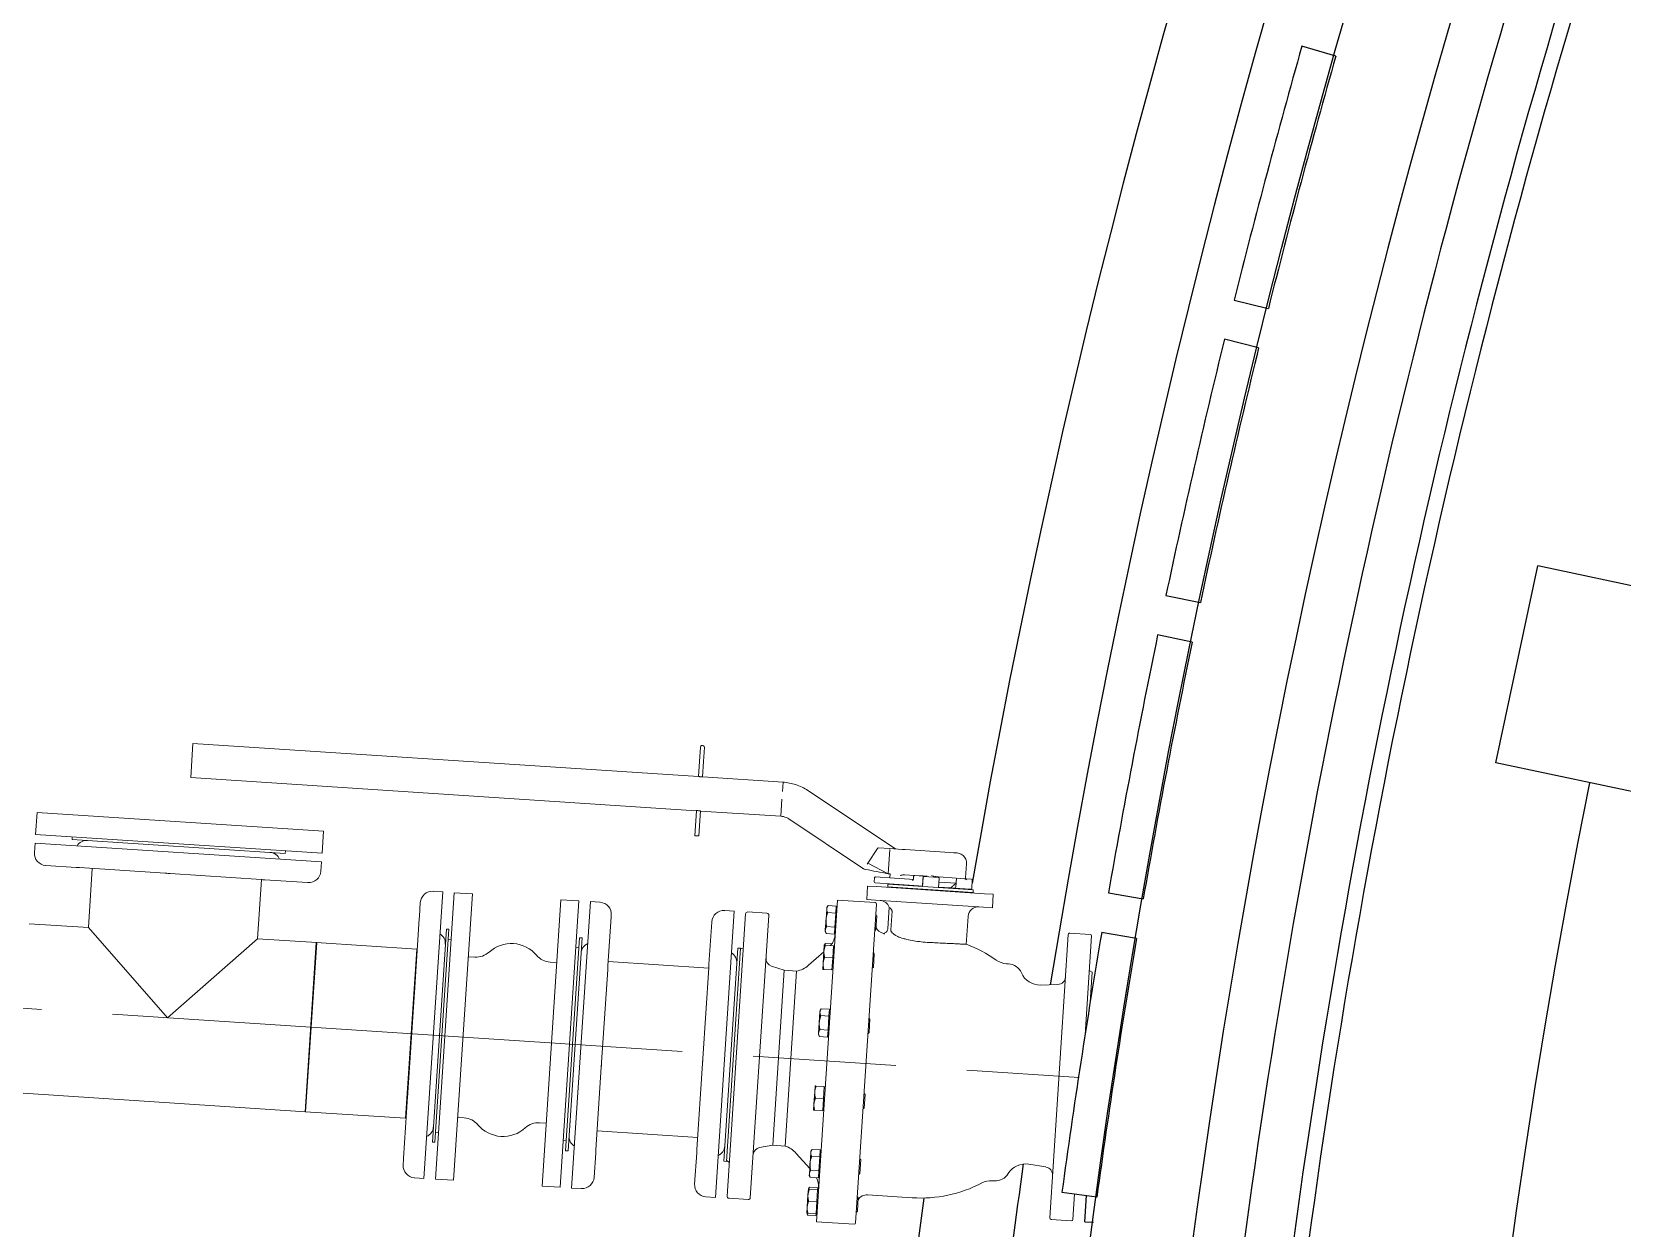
# Model space of a CAD drawing. Header units: millimetres. Extents: x 0 to 100323, y 0 to 59400.
# Drawn here: x 28381 to 29959, y 23304 to 24492 of the extents above; entities that cross this region are included whole.
import ezdxf

# ---------------------------------------------------------------- set-up
doc = ezdxf.new("R2010")
doc.units = ezdxf.units.MM
doc.header["$LTSCALE"] = 100
doc.linetypes.add('CHAIN', pattern=[0.3543, 0.2362, -0.0295, 0.0591, -0.0295])
doc.layers.add('Centerline', color=7, linetype='Continuous', lineweight=18)
doc.layers.add('Visible', color=7, linetype='Continuous', lineweight=25)
doc.layers.add('P_Biomass (BM)', color=150, linetype='Continuous', lineweight=18, true_color=0x007fff)

msp = doc.modelspace()

# ---------------------------------------------------------------- linework, layer by layer
at = {"layer": 'Centerline', "linetype": 'CHAIN', "ltscale": 23.990969}
msp.add_line((27612.5, 23572.6), (29420.2, 23454.1), dxfattribs=at)
at = {"layer": 'P_Biomass (BM)'}
for p, q in [((28540.6, 23785.8), (28538.4, 23751.9)), ((29042.3, 23753), (28540.6, 23785.8)), ((29044.4, 23782), (29043.5, 23768)), ((29047.5, 23767.8), (29048.4, 23781.7)), ((29042.5, 23752.9), (29043.5, 23768)), ((29046.5, 23752.7), (29047.5, 23767.8)), ((29040, 23719), (28538.4, 23751.9)), ((29126.3, 23747.4), (29046.8, 23752.7)), ((29125.7, 23738), (29126.3, 23747.4)), ((29124.1, 23713.5), (29125.2, 23730.5)), ((29237.9, 23681), (29151.1, 23739)), ((28384.3, 23695.4), (28385.8, 23717.3)), ((28670.2, 23698.7), (28385.8, 23717.3)), ((29038.7, 23694.2), (29040.3, 23719)), ((29042.7, 23693.9), (29044.3, 23718.8)), ((29124.1, 23713.5), (29044.5, 23718.7)), ((28668.7, 23676.7), (28670.2, 23698.7)), ((29205.3, 23661.9), (29132.2, 23710.8)), ((28383.8, 23686.9), (28383.2, 23677.4)), ((28383.8, 23686.9), (28668.2, 23668.2)), ((28668.7, 23676.7), (28384.3, 23695.4)), ((28420.8, 23693), (28420.6, 23690.5)), ((28420.6, 23690.5), (28632.1, 23676.6)), ((29042.7, 23693.9), (29038.7, 23694.2)), ((29210.6, 23667), (29220.2, 23681.4)), ((29220.2, 23681.4), (29220.7, 23682.1)), ((29232.2, 23681.4), (29220.7, 23682.1)), ((28632.3, 23679.1), (28632.1, 23676.6)), ((28668.2, 23668.2), (28667.6, 23658.8)), ((29209.8, 23665.8), (29210.6, 23667)), ((29230.6, 23656.4), (29210.6, 23667)), ((29230.6, 23656.4), (29232.2, 23680.4)), ((29244.6, 23680.6), (29232.2, 23681.4)), ((29244.6, 23680.6), (29247.7, 23680.4)), ((29286.9, 23677.8), (29247.7, 23680.4)), ((29286.9, 23677.8), (29295.7, 23677.2)), ((29299.1, 23677), (29295.7, 23677.2)), ((29307.5, 23652.4), (29308.4, 23666.4)), ((28394.4, 23664.7), (28424.7, 23662.7)), ((28427.9, 23662.5), (28424.7, 23662.7)), ((28427.9, 23662.5), (28513.1, 23656.9)), ((28436.8, 23602.9), (28440.6, 23661.6)), ((28517.8, 23656.6), (28513.1, 23656.9)), ((28517.8, 23656.6), (28608.2, 23650.6)), ((28604.7, 23591.9), (28608.5, 23650.6)), ((28611.8, 23650.4), (28608.2, 23650.6)), ((28611.8, 23650.4), (28654.3, 23647.6)), ((29217.1, 23652.3), (29216.9, 23648.3)), ((29218.2, 23653.2), (29236.9, 23652)), ((29232.8, 23656.3), (29230.6, 23656.4)), ((29232.5, 23652.8), (29232.8, 23656.3)), ((29232.5, 23652.8), (29232.5, 23652.3)), ((29247, 23651.4), (29236.9, 23652)), ((29257.1, 23654.7), (29246.8, 23655.4)), ((29251.9, 23651), (29247, 23651.4)), ((29254.8, 23650.8), (29251.9, 23651)), ((29256, 23653.8), (29255.9, 23651.5)), ((29261.4, 23654.4), (29257.1, 23654.7)), ((29261.4, 23654.4), (29265.4, 23654.2)), ((29265.4, 23654.2), (29264.8, 23645.2)), ((29265.4, 23652.6), (29264.8, 23643.7)), ((29269.4, 23653.9), (29265.4, 23654.2)), ((29266.5, 23653.6), (29280.5, 23652.7)), ((29280.5, 23653.2), (29285.2, 23652.9)), ((29281.4, 23651.6), (29280.8, 23642.6)), ((29294.1, 23652.3), (29285.2, 23652.9)), ((29294.1, 23652.3), (29306.4, 23651.5)), ((29298.5, 23652), (29297.9, 23643)), ((29298.1, 23647), (29298.4, 23652)), ((29307.4, 23651.4), (29306.4, 23651.5)), ((29307.5, 23652.4), (29307.4, 23651.4)), ((29307.4, 23651.4), (29307.6, 23651.4)), ((29313.3, 23651), (29308.4, 23651.3)), ((29314.2, 23650), (29313.7, 23642)), ((28654.6, 23647.6), (28654.3, 23647.6)), ((28654.6, 23647.6), (28654.8, 23647.6)), ((28788.5, 23638.3), (28769.8, 23353.9)), ((28788.5, 23638.3), (28779, 23638.9)), ((28781.3, 23353.2), (28800, 23637.6)), ((28799.3, 23352), (28817.9, 23636.4)), ((28800, 23637.6), (28817.9, 23636.4)), ((29210.3, 23644.2), (29209.4, 23630.8)), ((29210.3, 23644.2), (29219.1, 23643.7)), ((29236.5, 23646), (29217.8, 23647.3)), ((29219.1, 23643.7), (29326.2, 23636.6)), ((29230.3, 23643.5), (29230.4, 23645.9)), ((29230.3, 23643.5), (29315.1, 23637.9)), ((29232.2, 23642.8), (29230.3, 23643.5)), ((29230.4, 23645.9), (29315.2, 23640.4)), ((29236.5, 23646), (29246.6, 23645.4)), ((29246.6, 23645.4), (29251.5, 23645)), ((29251.5, 23645), (29260.8, 23644.4)), ((29255.9, 23644.3), (29255.9, 23644.8)), ((29263.8, 23644.2), (29260.8, 23644.4)), ((29263.8, 23644.2), (29264.9, 23644.2)), ((29280.8, 23643.1), (29292.8, 23642.3)), ((29298.1, 23647), (29281.2, 23648.1)), ((29289.8, 23642), (29289.8, 23642.5)), ((29292.8, 23642.3), (29296.8, 23642.1)), ((29296.8, 23642.1), (29301.8, 23641.7)), ((29301.8, 23641.7), (29312.6, 23641)), ((29313, 23637.5), (29315.1, 23637.9)), ((29315.1, 23637.9), (29315.2, 23640.4)), ((29326.2, 23636.6), (29335, 23636.1)), ((29334.1, 23622.6), (29335, 23636.1)), ((28766.2, 23627.7), (28765.3, 23613.9)), ((28887.1, 23346.2), (28905.7, 23630.6)), ((28905, 23345.1), (28923.7, 23629.5)), ((28905.7, 23630.6), (28923.7, 23629.5)), ((28916.5, 23344.3), (28935.2, 23628.7)), ((28935.2, 23628.7), (28944.6, 23628.1)), ((29077.9, 23619.3), (29059.2, 23335)), ((29077.9, 23619.3), (29068.4, 23620)), ((29091.3, 23618.5), (29110.3, 23617.2)), ((29180.3, 23630.2), (29159.4, 23310.9)), ((29169.7, 23621.3), (29169, 23610.9)), ((29169.8, 23622.9), (29169.7, 23621.3)), ((29169.8, 23622.9), (29171, 23624.7)), ((29179.1, 23624.1), (29171, 23624.7)), ((29179.1, 23624.1), (29178.6, 23617.2)), ((29178.9, 23621.3), (29179.7, 23621.2)), ((29217.7, 23627.7), (29180.3, 23630.2)), ((29219.1, 23626.1), (29198.4, 23309.8)), ((29218.2, 23630.2), (29209.4, 23630.8)), ((29325.3, 23623.2), (29218.2, 23630.2)), ((29230.3, 23601.8), (29231.7, 23623.1)), ((29234.5, 23619.1), (29233.3, 23600.8)), ((29334.1, 23622.6), (29325.3, 23623.2)), ((28378, 23606.7), (28436.8, 23602.9)), ((28436.8, 23602.9), (28515.2, 23513.4)), ((28765.2, 23611.7), (28760.4, 23538.5)), ((28765.2, 23611.7), (28765.3, 23613.9)), ((28952.5, 23565.1), (28955.7, 23613.6)), ((28955.8, 23614.3), (28955.7, 23613.6)), ((28955.8, 23614.3), (28955.8, 23615.3)), ((29055.6, 23608.4), (29052.8, 23566.5)), ((29055.6, 23608.8), (29055.6, 23608.7)), ((29055.6, 23608.4), (29055.6, 23608.7)), ((29070.8, 23336.2), (29089.2, 23616.6)), ((29112.2, 23615.1), (29093.8, 23334.7)), ((29169, 23610.9), (29168.3, 23600.6)), ((29177.7, 23603.4), (29169.6, 23603.9)), ((29178.6, 23617.2), (29170.5, 23617.8)), ((29177.7, 23603.4), (29177.3, 23596.5)), ((29178.6, 23617.2), (29177.7, 23603.4)), ((29219.3, 23614.4), (29218.4, 23615.5)), ((29219.3, 23614.4), (29218.5, 23600.9)), ((29308.2, 23586.3), (29310, 23614.1)), ((28515.2, 23513.4), (28604.7, 23591.9)), ((28604.7, 23591.9), (28663.4, 23588)), ((28651.9, 23420.1), (28662.9, 23588.1)), ((28663.4, 23588), (28652.4, 23420.1)), ((28662.9, 23588.1), (28762.7, 23581.5)), ((28792.1, 23601.5), (28778.2, 23390)), ((28794.6, 23601.3), (28780.7, 23389.8)), ((28794.6, 23601.3), (28792.1, 23601.5)), ((28793.9, 23591.4), (28796.9, 23591.2)), ((28910.4, 23381.3), (28924.3, 23592.8)), ((28912.9, 23381.1), (28926.8, 23592.7)), ((28924.3, 23592.8), (28926.8, 23592.7)), ((29167.3, 23585.5), (29168.5, 23587.2)), ((29168.3, 23600.6), (29168.2, 23599)), ((29168.2, 23599), (29169.2, 23597)), ((29174.9, 23586.8), (29168.5, 23587.2)), ((29177.3, 23596.5), (29169.2, 23597)), ((29177.5, 23599.3), (29178.3, 23599.3)), ((29218.5, 23600.9), (29217.7, 23600.2)), ((29391.1, 23314.7), (29409.5, 23596.1)), ((29431.1, 23596.2), (29411.1, 23597.5)), ((29432.5, 23594.6), (29426.1, 23496.5)), ((28762.7, 23581.5), (28751.7, 23413.6)), ((28813.8, 23574), (28820.3, 23573.6)), ((28920.6, 23583.1), (28923.6, 23582.9)), ((29081.5, 23582.5), (29067.6, 23371)), ((29084, 23582.4), (29070.1, 23370.8)), ((29084, 23582.4), (29081.5, 23582.5)), ((29083.9, 23581.4), (29087, 23582.9)), ((29151.7, 23565.5), (29166.9, 23578.8)), ((29166.9, 23579.5), (29166.2, 23567.5)), ((29167.3, 23585.5), (29166.9, 23579.5)), ((29175.7, 23572.9), (29167.6, 23573.4)), ((29176.5, 23584.8), (29168.4, 23585.4)), ((29175.7, 23572.9), (29174.9, 23560.9)), ((29176.5, 23584.8), (29175.7, 23572.9)), ((29176.4, 23583.9), (29177.2, 23583.8)), ((29216.9, 23577), (29216, 23578)), ((29216.9, 23577), (29216, 23563.4)), ((28895.2, 23568.7), (28901.6, 23568.3)), ((28946.2, 23469), (28952.3, 23561.2)), ((28952.5, 23565.1), (28952.3, 23561.2)), ((28952.8, 23569.1), (29052.6, 23562.5)), ((29052.6, 23562.9), (29046.7, 23472.8)), ((29052.6, 23562.9), (29052.8, 23566.5)), ((29127.6, 23560.5), (29114.9, 23564.5)), ((29116.2, 23386.8), (29127.6, 23560.5)), ((29127.6, 23560.5), (29139.7, 23559.7)), ((29139.7, 23559.7), (29128.3, 23386)), ((29166.2, 23567.5), (29165.8, 23561.5)), ((29174.9, 23560.9), (29166.8, 23561.4)), ((29175, 23561.9), (29175.8, 23561.8)), ((29216, 23563.4), (29214.9, 23562.5)), ((29350.2, 23566.9), (29348.2, 23567)), ((29433.1, 23558.5), (29430.3, 23560.4)), ((29433.1, 23558.5), (29431.2, 23528.9)), ((29382, 23545.9), (29399.1, 23546.5)), ((28760.1, 23534), (28753.9, 23439.1)), ((28760.1, 23534), (28760.4, 23538.5)), ((29162.3, 23508.6), (29161.6, 23498.2)), ((29163, 23519), (29162.3, 23508.6)), ((29163.1, 23520.6), (29163, 23519)), ((29163.1, 23520.6), (29164.3, 23522.4)), ((29171.9, 23514.9), (29163.8, 23515.5)), ((29172.4, 23521.8), (29164.3, 23522.4)), ((29171.9, 23514.9), (29171, 23501.1)), ((29172.4, 23521.8), (29171.9, 23514.9)), ((29172.2, 23519), (29173, 23518.9)), ((29212.6, 23512.1), (29211.7, 23513.2)), ((29212.6, 23512.1), (29211.7, 23498.6)), ((29161.6, 23498.2), (29161.5, 23496.6)), ((29161.5, 23496.6), (29162.5, 23494.7)), ((29170.6, 23494.2), (29162.5, 23494.7)), ((29171, 23501.1), (29162.9, 23501.6)), ((29171, 23501.1), (29170.6, 23494.2)), ((29170.8, 23497), (29171.6, 23497)), ((29211.7, 23498.6), (29210.7, 23497.7)), ((28940.6, 23382.3), (28945.9, 23464.2)), ((28946.2, 23469), (28945.9, 23464.2)), ((29046.4, 23468), (29040.8, 23382.5)), ((29046.4, 23468), (29046.7, 23472.8)), ((29158.2, 23445.7), (29157.8, 23439.7)), ((29167.3, 23445.1), (29159.2, 23445.6)), ((29167.3, 23445.1), (29166.6, 23433.1)), ((28367, 23438.8), (28652.4, 23420.1)), ((28753.6, 23434.9), (28749.6, 23373.9)), ((28753.6, 23434.9), (28753.9, 23439.1)), ((29157.8, 23439.7), (29157, 23427.7)), ((29166.6, 23433.1), (29158.5, 23433.6)), ((29166.6, 23433.1), (29165.8, 23421.1)), ((29167.3, 23444.1), (29168.1, 23444)), ((29207.7, 23437.2), (29206.8, 23438.3)), ((29207.7, 23437.2), (29206.8, 23423.7)), ((28651.9, 23420.1), (28751.7, 23413.6)), ((28803.4, 23414.4), (28809.8, 23413.9)), ((29157, 23427.7), (29156.6, 23421.7)), ((29165.8, 23421.1), (29157.7, 23421.7)), ((29165.8, 23422.1), (29166.6, 23422.1)), ((29206.8, 23423.7), (29205.8, 23422.8)), ((28781.4, 23399.8), (28784.4, 23399.6)), ((28884.7, 23409), (28891.2, 23408.6)), ((28941.8, 23401.1), (29041.6, 23394.6)), ((28780.7, 23389.8), (28778.2, 23390)), ((28908.1, 23391.5), (28911.1, 23391.3)), ((28940.6, 23382.3), (28940.4, 23379.4)), ((29040.6, 23379.3), (29040.8, 23382.5)), ((29116.2, 23386.8), (29103.1, 23384.5)), ((29116.2, 23386.8), (29128.3, 23386)), ((29153.9, 23380.8), (29155.1, 23382.6)), ((29163.2, 23382.1), (29155.1, 23382.6)), ((29163.2, 23382.1), (29162.8, 23375.2)), ((28749.5, 23372.5), (28749.2, 23367.3)), ((28749.5, 23372.5), (28749.6, 23373.9)), ((28910.4, 23381.3), (28912.9, 23381.1)), ((28938.8, 23354.9), (28940.4, 23379.4)), ((29040.6, 23379.3), (29038.5, 23348.3)), ((29070.1, 23370.8), (29067.6, 23371)), ((29070.1, 23371.8), (29073, 23369.9)), ((29139.5, 23378.7), (29152.8, 23363.6)), ((29153.1, 23368.9), (29152.5, 23358.5)), ((29153.8, 23379.2), (29153.1, 23368.9)), ((29153.9, 23380.8), (29153.8, 23379.2)), ((29162.8, 23375.2), (29154.7, 23375.7)), ((29162.8, 23375.2), (29161.9, 23361.3)), ((29163, 23379.2), (29163.8, 23379.2)), ((29203.5, 23372.3), (29202.5, 23373.4)), ((29203.5, 23372.3), (29202.6, 23358.8)), ((29370.4, 23368.1), (29387.2, 23365.2)), ((28769.8, 23353.9), (28760.4, 23354.5)), ((28781.3, 23353.2), (28799.3, 23352)), ((29152.5, 23358.5), (29152.3, 23356.9)), ((29152.3, 23356.9), (29153.3, 23355)), ((29161.4, 23354.4), (29153.3, 23355)), ((29161.9, 23361.3), (29153.7, 23361.9)), ((29161.9, 23361.3), (29161.4, 23354.4)), ((29161.6, 23357.3), (29162.4, 23357.2)), ((29202.6, 23358.8), (29201.5, 23357.9)), ((29336, 23351.4), (29334.1, 23351.5)), ((28887.1, 23346.2), (28905, 23345.1)), ((28916.5, 23344.3), (28926, 23343.7)), ((29059.2, 23335), (29049.7, 23335.6)), ((29151.1, 23337.4), (29150.3, 23325.4)), ((29151.5, 23343.4), (29151.1, 23337.4)), ((29151.5, 23343.4), (29152.7, 23345.2)), ((29160.6, 23342.8), (29152.5, 23343.3)), ((29160.8, 23344.6), (29152.7, 23345.2)), ((29160.6, 23342.8), (29159.9, 23330.8)), ((29160.8, 23344.6), (29160.6, 23342.8)), ((29160.6, 23341.8), (29161.4, 23341.7)), ((29201, 23334.9), (29200.1, 23321.4)), ((29201, 23334.9), (29200.3, 23335.7)), ((29254.6, 23334.7), (29210.2, 23337.6)), ((29415.7, 23338.4), (29414.1, 23313.2)), ((29072.7, 23334.1), (29091.6, 23332.8)), ((29150.3, 23325.4), (29149.9, 23319.4)), ((29149.9, 23319.4), (29150.8, 23317.5)), ((29159.1, 23318.8), (29151, 23319.4)), ((29159.9, 23330.8), (29151.7, 23331.3)), ((29159.1, 23318.8), (29159, 23317)), ((29159.9, 23330.8), (29159.1, 23318.8)), ((29159.1, 23319.8), (29159.9, 23319.8)), ((29200.1, 23321.4), (29199.1, 23320.4)), ((29159, 23317), (29150.8, 23317.5)), ((29196.8, 23308.4), (29159.4, 23310.9)), ((29412.5, 23311.8), (29392.5, 23313.1))]:
    msp.add_line(p, q, dxfattribs=at)
for centre, radius, start, end in [((29046.4, 23781.9), 2, 356.2494, 176.2494), ((28434.9, 23678.5), 11, 86.2494, 149.2137), ((28395.1, 23676.6), 12, 176.2494, 266.2494), ((28616.5, 23666.6), 11, 23.2851, 86.2494), ((28655.6, 23659.6), 12, 266.2494, 356.2494), ((29218.1, 23652.2), 1, 86.2494, 176.2494), ((29266.4, 23652.6), 1, 86.2494, 176.2494), ((29280.4, 23651.7), 1, 356.2494, 86.2494), ((29306.5, 23652.5), 1, 266.2494, 356.2494), ((29308.5, 23652.3), 1, 176.2494, 266.2494), ((29313.2, 23650), 1, 356.2494, 86.2494), ((28778.2, 23627), 12, 86.2494, 176.2494), ((29217.9, 23648.3), 1, 176.2494, 266.2494), ((29263.8, 23645.2), 1, 266.2494, 356.2494), ((29296.9, 23643.1), 1, 266.2494, 356.2494), ((29312.7, 23642), 1, 266.2494, 356.2494), ((28943.9, 23616.1), 12, 356.2494, 86.2494), ((29067.6, 23608), 12, 86.2494, 176.2494), ((29091.2, 23616.5), 2, 86.2494, 176.2494), ((29217.6, 23626.2), 1.5, 356.2494, 86.2494), ((29222.2, 23619.9), 10, 18.581, 86.2494), ((29320, 23613.5), 10, 86.2494, 176.2494), ((29110.2, 23615.2), 2, 356.2494, 86.2494), ((29227.9, 23607), 10, 202.0913, 258.6623), ((28780.1, 23587.3), 11, 356.2494, 59.2137), ((28856.6, 23554.4), 32.7, 40.0367, 132.462), ((28936.8, 23577), 11, 113.2851, 176.2494), ((29158.1, 23597.7), 20, 320.8389, 356.2494), ((29411, 23596), 1.5, 86.2494, 176.2494), ((29431, 23594.7), 1.5, 356.2494, 86.2494), ((28821.6, 23592.8), 19.2, 266.2494, 312.462), ((28896.4, 23587.8), 19.2, 220.0367, 266.2494), ((29069.5, 23568.3), 11, 356.2494, 59.2137), ((29117.4, 23572.2), 8, 176.2494, 252.2131), ((29263.1, 23464.4), 130, 54.8255, 69.7135), ((29135.2, 23584.3), 25, 280.2856, 311.2494), ((29349.5, 23587), 20, 234.8255, 266.2494), ((29349.2, 23552), 15, 23.4523, 86.2494), ((29381.3, 23565.9), 20, 203.4523, 272.118), ((29398.8, 23554.5), 8, 272.118, 356.2494), ((28808.6, 23394.8), 19.2, 40.0367, 86.2494), ((28768.2, 23405.6), 11, 293.2851, 356.2494), ((28848.4, 23428.2), 32.7, 220.0367, 312.462), ((28883.4, 23389.9), 19.2, 86.2494, 132.462), ((28924.9, 23395.4), 11, 176.2494, 239.2137), ((29057.6, 23386.7), 11, 293.2851, 356.2494), ((29104.5, 23376.6), 8, 100.2856, 176.2494), ((29120.7, 23362.2), 25, 41.2494, 72.2131), ((28761.1, 23366.5), 12, 176.2494, 266.2494), ((29367, 23348.3), 20, 80.3808, 149.0465), ((28926.8, 23355.7), 12, 266.2494, 356.2494), ((29141.6, 23346), 20, 356.2494, 25.3674), ((29332.8, 23331.6), 20, 86.2494, 117.6733), ((29337, 23366.4), 15, 266.2494, 329.0465), ((29385.9, 23357.3), 8, 356.2494, 80.3808), ((29050.5, 23347.6), 12, 176.2494, 266.2494), ((29072.8, 23336.1), 2, 176.2494, 266.2494), ((29091.8, 23334.8), 2, 266.2494, 356.2494), ((29209.6, 23327.6), 10, 86.2494, 150.4075), ((29263.1, 23464.4), 130, 266.2494, 297.6733), ((29196.9, 23309.9), 1.5, 266.2494, 356.2494), ((29392.6, 23314.6), 1.5, 176.2494, 266.2494), ((29412.6, 23313.3), 1.5, 266.2494, 356.2494)]:
    msp.add_arc(centre, radius, start, end, dxfattribs=at)
for points, knots in [([(29046.8, 23752.7), (29046.8, 23752.7), (29046.7, 23752.7), (29046.5, 23752.6), (29046.3, 23752.6), (29045.9, 23752.6), (29045.6, 23752.6), (29045.1, 23752.6), (29044.8, 23752.6), (29044.5, 23752.7), (29044.2, 23752.7), (29043.9, 23752.7), (29043.4, 23752.8), (29043.1, 23752.8), (29042.7, 23752.9), (29042.6, 23752.9), (29042.3, 23752.9), (29042.3, 23753), (29042.3, 23753)], [1.0183381, 1.0183381, 1.0183381, 1.0183381, 1.1031991, 1.1031991, 1.1880602, 1.1880602, 1.2729221, 1.2729221, 1.3577841, 1.3577841, 1.3577841, 1.442646, 1.442646, 1.527508, 1.527508, 1.612369, 1.612369, 1.6972301, 1.6972301, 1.6972301, 1.6972301]), ([(29126.3, 23747.4), (29130.6, 23747), (29134.8, 23746.2), (29143.2, 23743.5), (29147.3, 23741.5), (29151.1, 23739)], [0, 0, 0, 0, 1.280402, 1.280402, 2.635221, 2.635221, 2.635221, 2.635221]), ([(29040, 23719), (29040, 23719), (29040.1, 23719), (29040.3, 23719), (29040.5, 23719.1), (29040.9, 23719.1), (29041.2, 23719.1), (29041.7, 23719.1), (29042, 23719.1), (29042.3, 23719), (29042.6, 23719), (29042.9, 23719), (29043.4, 23718.9), (29043.7, 23718.9), (29044.1, 23718.8), (29044.3, 23718.8), (29044.5, 23718.7), (29044.5, 23718.7), (29044.5, 23718.7)], [1.0183381, 1.0183381, 1.0183381, 1.0183381, 1.1031991, 1.1031991, 1.1880602, 1.1880602, 1.2729221, 1.2729221, 1.3577841, 1.3577841, 1.3577841, 1.442646, 1.442646, 1.527508, 1.527508, 1.612369, 1.612369, 1.6972301, 1.6972301, 1.6972301, 1.6972301]), ([(29132.2, 23710.8), (29130.6, 23711.9), (29128.7, 23712.7), (29125.9, 23713.3), (29125, 23713.4), (29124.1, 23713.5)], [0, 0, 0, 0, 0.5926376, 0.5926376, 0.861213, 0.861213, 0.861213, 0.861213]), ([(29308.4, 23666.4), (29308.5, 23667.9), (29308.3, 23669.4), (29307.1, 23672.3), (29306.2, 23673.6), (29304.4, 23675.1), (29303.8, 23675.5), (29301.9, 23676.5), (29300.4, 23676.9), (29299.1, 23677)], [-1.445932, -1.445932, -1.445932, -1.445932, -1.032808, -1.032808, -0.619685, -0.619685, -0.413123, -0.413123, 0, 0, 0, 0]), ([(28424.7, 23662.7), (28424.9, 23662.7), (28425, 23662.6), (28425.7, 23662.6), (28426.3, 23662.6), (28427.3, 23662.5), (28427.6, 23662.5), (28427.9, 23662.5)], [-2.1952792, -2.1952792, -2.1952792, -2.1952792, -2.0993492, -2.0993492, -1.8229843, -1.8229843, -1.7097702, -1.7097702, -1.7097702, -1.7097702]), ([(28513.1, 23656.9), (28513.2, 23656.9), (28513.3, 23656.9), (28514.8, 23656.8), (28516.2, 23656.7), (28517.7, 23656.6), (28517.8, 23656.6), (28517.8, 23656.6)], [-3.2252988, -3.2252988, -3.2252988, -3.2252988, -3.177097, -3.177097, -2.688345, -2.688345, -2.659356, -2.659356, -2.659356, -2.659356]), ([(28608.2, 23650.6), (28608.4, 23650.6), (28608.7, 23650.6), (28609.7, 23650.5), (28610.4, 23650.5), (28611.3, 23650.4), (28611.6, 23650.4), (28611.8, 23650.4)], [-2.1952792, -2.1952792, -2.1952792, -2.1952792, -2.0993492, -2.0993492, -1.8229843, -1.8229843, -1.7097702, -1.7097702, -1.7097702, -1.7097702]), ([(29208.2, 23660.7), (29207.4, 23660.9), (29206.6, 23661.2), (29205.6, 23661.7), (29205.5, 23661.8), (29205.3, 23661.9)], [0, 0, 0, 0, 0.2547094, 0.2547094, 0.3196824, 0.3196824, 0.3196824, 0.3196824]), ([(29244.3, 23655.1), (29244.4, 23655.1), (29244.6, 23655.1), (29245.2, 23655.2), (29245.6, 23655.3), (29246.1, 23655.4)], [1.06544611, 1.06544611, 1.06544611, 1.06544611, 1.08193327, 1.08193327, 1.15555898, 1.15555898, 1.15555898, 1.15555898]), ([(29254.8, 23649.8), (29254.8, 23649.8), (29254.8, 23649.8), (29255, 23650), (29255.2, 23650.2), (29255.5, 23650.6), (29255.6, 23650.7), (29255.8, 23651.1), (29255.9, 23651.3), (29255.9, 23651.5)], [-0.0004371, -0.0004371, -0.0004371, -0.0004371, 0, 0, 0.0746683, 0.0746683, 0.1376653, 0.1376653, 0.2157762, 0.2157762, 0.2157762, 0.2157762]), ([(29256, 23653.8), (29256, 23653.9), (29256.1, 23654), (29256.2, 23654.3), (29256.3, 23654.4), (29256.5, 23654.5), (29256.6, 23654.6), (29256.8, 23654.7), (29257, 23654.7), (29257.1, 23654.7)], [0.2964266, 0.2964266, 0.2964266, 0.2964266, 0.3334305, 0.3334305, 0.3704676, 0.3704676, 0.4075425, 0.4075425, 0.4446451, 0.4446451, 0.4446451, 0.4446451]), ([(29280.5, 23653.2), (29279.4, 23653.2), (29278.2, 23653.5), (29275.9, 23654), (29274.7, 23654.3), (29273.6, 23654.6)], [-0.6766728, -0.6766728, -0.6766728, -0.6766728, -0.3383364, -0.3383364, 0, 0, 0, 0]), ([(29307.6, 23651.4), (29307.6, 23651.4), (29307.6, 23651.4), (29307.8, 23651), (29308.1, 23650.6), (29308.4, 23650.3)], [-0.1220028, -0.1220028, -0.1220028, -0.1220028, -0.1175628, -0.1175628, 0, 0, 0, 0]), ([(28654.3, 23647.6), (28654.4, 23647.6), (28654.5, 23647.6), (28654.7, 23647.6), (28654.8, 23647.6), (28654.7, 23647.6), (28654.7, 23647.6), (28654.6, 23647.6)], [-2.1952792, -2.1952792, -2.1952792, -2.1952792, -2.0993492, -2.0993492, -1.8229843, -1.8229843, -1.7097702, -1.7097702, -1.7097702, -1.7097702]), ([(29231.7, 23623.1), (29231.7, 23623.1), (29231.7, 23623.1), (29231.7, 23623.1), (29231.8, 23623), (29232.3, 23622.6), (29232.7, 23622.3), (29233.5, 23621.6), (29233.9, 23621.1), (29234.2, 23620.4), (29234.3, 23620.1), (29234.4, 23619.7), (29234.5, 23619.6), (29234.5, 23619.3), (29234.5, 23619.2), (29234.5, 23619.1)], [4.05228, 4.05228, 4.05228, 4.05228, 4.086148, 4.086148, 4.614397, 4.614397, 5.186441, 5.186441, 5.814482, 5.814482, 6.038344, 6.038344, 6.170665, 6.170665, 6.234872, 6.234872, 6.234872, 6.234872]), ([(28765.3, 23613.9), (28765.3, 23613.8), (28765.3, 23613.7), (28765.3, 23613.3), (28765.3, 23612.9), (28765.2, 23612.2), (28765.2, 23611.9), (28765.2, 23611.7)], [-2.1952792, -2.1952792, -2.1952792, -2.1952792, -2.0993492, -2.0993492, -1.8229843, -1.8229843, -1.7097702, -1.7097702, -1.7097702, -1.7097702]), ([(28955.7, 23613.6), (28955.7, 23613.7), (28955.7, 23613.8), (28955.8, 23614.2), (28955.8, 23614.3), (28955.8, 23614.4), (28955.8, 23614.3), (28955.8, 23614.3)], [-2.1952792, -2.1952792, -2.1952792, -2.1952792, -2.0993492, -2.0993492, -1.8229843, -1.8229843, -1.7097702, -1.7097702, -1.7097702, -1.7097702]), ([(29055.6, 23608.7), (29055.6, 23608.7), (29055.6, 23608.7), (29055.6, 23608.8), (29055.6, 23608.8), (29055.6, 23608.5), (29055.6, 23608.5), (29055.6, 23608.4)], [-2.1952792, -2.1952792, -2.1952792, -2.1952792, -2.0993492, -2.0993492, -1.8229843, -1.8229843, -1.7097702, -1.7097702, -1.7097702, -1.7097702]), ([(29217.7, 23600.2), (29217.7, 23600.2), (29217.7, 23600.2), (29217.6, 23600.2), (29217.6, 23600.3), (29217.5, 23600.6), (29217.4, 23600.9), (29217.5, 23601.3)], [2.2317186, 2.2317186, 2.2317186, 2.2317186, 2.2549429, 2.2549429, 2.4488197, 2.4488197, 2.6508871, 2.6508871, 2.6508871, 2.6508871]), ([(29225.9, 23597.2), (29226.4, 23597.3), (29227, 23597.4), (29227.9, 23597.9), (29228.4, 23598.2), (29229.2, 23598.9), (29229.5, 23599.4), (29230, 23600.3), (29230.1, 23600.8), (29230.3, 23601.5), (29230.3, 23601.7), (29230.3, 23601.8)], [0.0000282, 0.0000282, 0.0000282, 0.0000282, 0.1629834, 0.1629834, 0.3221693, 0.3221693, 0.4821453, 0.4821453, 0.6407942, 0.6407942, 0.6887853, 0.6887853, 0.6887853, 0.6887853]), ([(29227.2, 23596.5), (29227.2, 23596.5), (29227.2, 23596.5), (29227.2, 23596.5), (29227.1, 23596.5), (29227, 23596.6), (29227, 23596.6), (29226.8, 23596.7), (29226.7, 23596.8), (29226.5, 23596.8), (29226.4, 23596.9), (29226.3, 23597), (29226.2, 23597), (29226.2, 23597), (29226.1, 23597.1), (29226.1, 23597.1), (29226, 23597.1), (29226, 23597.2), (29225.9, 23597.2), (29225.9, 23597.2), (29225.9, 23597.2), (29225.9, 23597.2), (29225.9, 23597.2), (29225.9, 23597.2), (29225.9, 23597.2)], [-0.0064, -0.0064, -0.0064, -0.0064, 0, 0, 0, 0.092425, 0.092425, 0.092425, 0.357836, 0.357836, 0.357836, 0.648855, 0.648855, 0.648855, 0.701693, 0.701693, 0.701693, 0.977222, 0.977222, 0.977222, 1.122296, 1.122296, 1.122296, 1.194165, 1.194165, 1.194165, 1.194165]), ([(29233.3, 23600.8), (29233.2, 23600.7), (29233.2, 23600.6), (29233.3, 23600.5), (29233.3, 23600.4), (29233.3, 23600.3), (29233.3, 23600.3), (29233.3, 23600.1), (29233.4, 23599.9), (29233.4, 23599.7), (29233.5, 23599.6), (29233.5, 23599.5), (29233.6, 23599.4), (29233.7, 23599.2), (29233.9, 23598.9), (29234.1, 23598.6), (29234.5, 23598.1), (29234.9, 23597.6), (29235.5, 23597.1), (29235.6, 23597), (29235.8, 23596.8), (29236, 23596.7), (29236.2, 23596.5), (29236.4, 23596.3), (29236.7, 23596.1), (29237, 23595.9), (29237.3, 23595.7), (29237.6, 23595.5), (29237.7, 23595.4), (29237.9, 23595.3), (29238.1, 23595.2), (29238.7, 23594.8), (29239.4, 23594.4), (29240.2, 23594), (29241.8, 23593.3), (29243.6, 23592.6), (29245.6, 23592.1)], [0.000001, 0.000001, 0.000001, 0.000001, 0.022736, 0.022736, 0.022736, 0.056179, 0.056179, 0.056179, 0.123587, 0.123587, 0.123587, 0.165111, 0.165111, 0.165111, 0.280361, 0.280361, 0.280361, 0.452386, 0.452386, 0.452386, 0.497507, 0.497507, 0.497507, 0.553168, 0.553168, 0.553168, 0.618152, 0.618152, 0.618152, 0.652422, 0.652422, 0.652422, 0.785725, 0.785725, 0.785725, 1.064667, 1.064667, 1.064667, 1.064667]), ([(29271.2, 23588.2), (29270.6, 23588.2), (29269.9, 23588.2), (29266.8, 23588.4), (29264.2, 23588.7), (29259.2, 23589.3), (29256.7, 23589.7), (29252, 23590.6), (29249.7, 23591.1), (29246.9, 23591.8), (29246.2, 23591.9), (29245.6, 23592.1)], [-12.030169, -12.030169, -12.030169, -12.030169, -11.831688, -11.831688, -11.092097, -11.092097, -10.352506, -10.352506, -9.612916, -9.612916, -9.362657, -9.362657, -9.362657, -9.362657]), ([(29308.2, 23586.3), (29308.2, 23586.3), (29308, 23586.3), (29307, 23586.4), (29306.2, 23586.4), (29304.2, 23586.5), (29303, 23586.6), (29300.1, 23586.7), (29298.5, 23586.8), (29295.1, 23587), (29293.1, 23587.1), (29288.8, 23587.3), (29286.5, 23587.4), (29281.7, 23587.6), (29279.2, 23587.8), (29274.9, 23588), (29273, 23588.1), (29271.2, 23588.2)], [5.876693, 5.876693, 5.876693, 5.876693, 6.611227, 6.611227, 7.345761, 7.345761, 8.080295, 8.080295, 8.814829, 8.814829, 9.549468, 9.549468, 10.284108, 10.284108, 11.018747, 11.018747, 11.555001, 11.555001, 11.555001, 11.555001]), ([(28952.3, 23561.2), (28952.3, 23561.5), (28952.3, 23561.8), (28952.4, 23562.9), (28952.4, 23563.6), (28952.5, 23564.6), (28952.5, 23564.8), (28952.5, 23565.1)], [-2.1952792, -2.1952792, -2.1952792, -2.1952792, -2.0993492, -2.0993492, -1.8229843, -1.8229843, -1.7097702, -1.7097702, -1.7097702, -1.7097702]), ([(29052.8, 23566.5), (29052.8, 23566.3), (29052.8, 23566.1), (29052.8, 23565.3), (29052.7, 23564.6), (29052.7, 23563.5), (29052.6, 23563.2), (29052.6, 23562.9)], [-2.1952792, -2.1952792, -2.1952792, -2.1952792, -2.0993492, -2.0993492, -1.8229843, -1.8229843, -1.7097702, -1.7097702, -1.7097702, -1.7097702]), ([(28760.4, 23538.5), (28760.4, 23538.3), (28760.4, 23538), (28760.3, 23536.9), (28760.2, 23536), (28760.1, 23534.7), (28760.1, 23534.3), (28760.1, 23534)], [-2.1952792, -2.1952792, -2.1952792, -2.1952792, -2.0993492, -2.0993492, -1.8229843, -1.8229843, -1.7097702, -1.7097702, -1.7097702, -1.7097702]), ([(28945.9, 23464.2), (28945.9, 23464.3), (28945.9, 23464.5), (28946, 23465.9), (28946.1, 23467.3), (28946.2, 23468.8), (28946.2, 23468.9), (28946.2, 23469)], [-3.2252988, -3.2252988, -3.2252988, -3.2252988, -3.177097, -3.177097, -2.688345, -2.688345, -2.659356, -2.659356, -2.659356, -2.659356]), ([(29046.7, 23472.8), (29046.7, 23472.5), (29046.7, 23472.2), (29046.6, 23470.9), (29046.5, 23470), (29046.4, 23468.7), (29046.4, 23468.4), (29046.4, 23468)], [-2.1952792, -2.1952792, -2.1952792, -2.1952792, -2.0993492, -2.0993492, -1.8229843, -1.8229843, -1.7097702, -1.7097702, -1.7097702, -1.7097702]), ([(28753.9, 23439.1), (28753.9, 23439), (28753.9, 23438.9), (28753.8, 23437.4), (28753.7, 23436.2), (28753.6, 23435), (28753.6, 23435), (28753.6, 23434.9)], [-3.2252988, -3.2252988, -3.2252988, -3.2252988, -3.177097, -3.177097, -2.688345, -2.688345, -2.659356, -2.659356, -2.659356, -2.659356]), ([(28940.4, 23379.4), (28940.4, 23379.6), (28940.4, 23379.7), (28940.4, 23380.3), (28940.5, 23380.9), (28940.5, 23381.8), (28940.5, 23382), (28940.6, 23382.3)], [-2.1952792, -2.1952792, -2.1952792, -2.1952792, -2.0993492, -2.0993492, -1.8229843, -1.8229843, -1.7097702, -1.7097702, -1.7097702, -1.7097702]), ([(29040.8, 23382.5), (29040.8, 23382.2), (29040.8, 23382), (29040.7, 23381), (29040.7, 23380.4), (29040.6, 23379.7), (29040.6, 23379.5), (29040.6, 23379.3)], [-2.1952792, -2.1952792, -2.1952792, -2.1952792, -2.0993492, -2.0993492, -1.8229843, -1.8229843, -1.7097702, -1.7097702, -1.7097702, -1.7097702]), ([(28749.6, 23373.9), (28749.6, 23373.8), (28749.6, 23373.6), (28749.5, 23373.1), (28749.5, 23372.8), (28749.5, 23372.6), (28749.5, 23372.5), (28749.5, 23372.5)], [-2.1952792, -2.1952792, -2.1952792, -2.1952792, -2.0993492, -2.0993492, -1.8229843, -1.8229843, -1.7097702, -1.7097702, -1.7097702, -1.7097702]), ([(29200, 23334.6), (29200, 23335), (29200.1, 23335.3), (29200.2, 23335.7), (29200.3, 23335.7), (29200.3, 23335.7)], [1.4481676, 1.4481676, 1.4481676, 1.4481676, 1.6622591, 1.6622591, 1.8868195, 1.8868195, 1.8868195, 1.8868195])]:
    msp.add_open_spline(points, degree=3, knots=knots, dxfattribs=at)
for points in [[(29208.2, 23660.7), (29208.2, 23660.7), (29208.2, 23660.7), (29208.2, 23660.7)], [(29230.6, 23656.4), (29223.1, 23657.9), (29215.7, 23659.3), (29208.2, 23660.7)], [(29242.6, 23654.6), (29243.1, 23654.8), (29243.7, 23654.9), (29244.3, 23655.1)], [(29246.1, 23655.4), (29246.3, 23655.4), (29246.6, 23655.4), (29246.8, 23655.4)], [(29230.3, 23601.8), (29230.3, 23601.8), (29230.3, 23601.8), (29230.3, 23601.8)], [(29214.9, 23562.5), (29214.9, 23562.5), (29214.9, 23562.5), (29214.9, 23562.5)], [(29202.5, 23373.4), (29202.5, 23373.4), (29202.5, 23373.4), (29202.5, 23373.4)]]:
    msp.add_open_spline(points, degree=3, dxfattribs=at)
for points, weights in [([(29298.1, 23647), (29295.1, 23644.4), (29292.8, 23642.3)], [1.00856519871, 1.0105592367, 1]), ([(29171, 23624.7), (29169.8, 23622.9), (29169.7, 23621.3)], [1, 1.0379548493, 1]), ([(29169.7, 23621.3), (29169.6, 23619.7), (29170.5, 23617.8)], [1, 1.0379548493, 1]), ([(29169.6, 23603.9), (29168.4, 23602.2), (29168.3, 23600.6)], [1, 1.0379548493, 1]), ([(29170.5, 23617.8), (29169.2, 23614.1), (29169, 23610.9)], [1, 1.0379548493, 1]), ([(29169, 23610.9), (29168.8, 23607.7), (29169.6, 23603.9)], [1, 1.0379548493, 1]), ([(29168.5, 23587.2), (29167.9, 23586.3), (29167.6, 23585.4)], [1, 1.01965956375, 1.01895290532]), ([(29168.3, 23600.6), (29168.2, 23599), (29169.2, 23597)], [1, 1.0379548493, 1]), ([(29167.6, 23573.4), (29166.3, 23570.3), (29166.2, 23567.5)], [1, 1.0379548493, 1]), ([(29168.4, 23585.4), (29167.1, 23582.2), (29166.9, 23579.5)], [1, 1.0379548493, 1]), ([(29166.9, 23579.5), (29166.8, 23576.7), (29167.6, 23573.4)], [1, 1.0379548493, 1]), ([(29167.3, 23585.5), (29167.3, 23585.5), (29168.4, 23585.4)], [1, 1.0379548493, 1]), ([(29166.8, 23561.4), (29165.8, 23561.5), (29165.8, 23561.5)], [1, 1.0379548493, 1]), ([(29166.2, 23567.5), (29166, 23564.7), (29166.8, 23561.4)], [1, 1.0379548493, 1]), ([(29162.3, 23508.6), (29162.1, 23505.4), (29162.9, 23501.6)], [1, 1.0379548493, 1]), ([(29163.8, 23515.5), (29162.5, 23511.8), (29162.3, 23508.6)], [1, 1.0379548493, 1]), ([(29164.3, 23522.4), (29163.1, 23520.6), (29163, 23519)], [1, 1.0379548493, 1]), ([(29163, 23519), (29162.9, 23517.4), (29163.8, 23515.5)], [1, 1.0379548493, 1]), ([(29162.9, 23501.6), (29161.7, 23499.8), (29161.6, 23498.2)], [1, 1.0379548493, 1]), ([(29161.6, 23498.2), (29161.5, 23496.6), (29162.5, 23494.7)], [1, 1.0379548493, 1]), ([(29159.2, 23445.6), (29158, 23442.5), (29157.8, 23439.7)], [1, 1.0379548493, 1]), ([(29158.2, 23445.7), (29158.2, 23445.7), (29159.2, 23445.6)], [1, 1.0379548493, 1]), ([(29158.5, 23433.6), (29157.2, 23430.5), (29157, 23427.7)], [1, 1.0379548493, 1]), ([(29157.8, 23439.7), (29157.6, 23436.9), (29158.5, 23433.6)], [1, 1.0379548493, 1]), ([(29157.7, 23421.7), (29156.6, 23421.7), (29156.6, 23421.7)], [1, 1.0379548493, 1]), ([(29157, 23427.7), (29156.8, 23425), (29157.7, 23421.7)], [1, 1.0379548493, 1]), ([(29155.1, 23382.6), (29153.9, 23380.8), (29153.8, 23379.2)], [1, 1.0379548493, 1]), ([(29154.7, 23375.7), (29153.3, 23372.1), (29153.1, 23368.9)], [1, 1.0379548493, 1]), ([(29153.1, 23368.9), (29152.9, 23365.6), (29153.7, 23361.9)], [1, 1.0379548493, 1]), ([(29153.8, 23379.2), (29153.7, 23377.6), (29154.7, 23375.7)], [1, 1.0379548493, 1]), ([(29152.5, 23358.5), (29152.3, 23356.9), (29153.3, 23355)], [1, 1.0379548493, 1]), ([(29153.7, 23361.9), (29152.6, 23360.1), (29152.5, 23358.5)], [1, 1.0379548493, 1]), ([(29151.1, 23337.4), (29150.9, 23334.6), (29151.7, 23331.3)], [1, 1.0379548493, 1]), ([(29152.5, 23343.3), (29151.3, 23340.2), (29151.1, 23337.4)], [1, 1.0379548493, 1]), ([(29151.5, 23343.4), (29151.5, 23343.4), (29152.5, 23343.3)], [1, 1.0379548493, 1]), ([(29152.7, 23345.2), (29152, 23344.2), (29151.7, 23343.4)], [1, 1.01965956375, 1.01895290532]), ([(29151, 23319.4), (29149.9, 23319.4), (29149.9, 23319.4)], [1, 1.0379548493, 1]), ([(29150.1, 23319.4), (29150.3, 23318.5), (29150.8, 23317.5)], [1.01895290532, 1.01965956375, 1]), ([(29151.7, 23331.3), (29150.5, 23328.2), (29150.3, 23325.4)], [1, 1.0379548493, 1]), ([(29150.3, 23325.4), (29150.1, 23322.6), (29151, 23319.4)], [1, 1.0379548493, 1])]:
    msp.add_rational_spline(points, weights, degree=2, dxfattribs=at)
at = {"layer": 'Visible'}
for p, q in [((29675, 24468.4), (29641.3, 24478.1)), ((29574.1, 24226), (29608, 24217.6)), ((29598.4, 24178.8), (29564.5, 24187.2)), ((29834, 23766.6), (29875.5, 23962.2)), ((31734, 23567.1), (29875.5, 23962.2)), ((29506.4, 23932.8), (29540.6, 23925.7)), ((29532.4, 23886.5), (29498.2, 23893.7)), ((31692.4, 23371.5), (29834, 23766.6)), ((29449.4, 23637.4), (29483.9, 23631.5)), ((29477.1, 23592), (29442.6, 23598)), ((29403.1, 23340.1), (29437.8, 23335.4)), ((29425.9, 23310.9), (29427.6, 23336.8)), ((29425.9, 23310.9), (29434.4, 23310.4))]:
    msp.add_line(p, q, dxfattribs=at)
msp.add_circle((37611.5, 22215.6), 8250, dxfattribs=at)
for radius, start, end in [(8420, 189.63897, 170.21174), (8326.9, 263.58269, 170.80482), (8150, 160.05624, 179.94376), (8099.1, 162.90474, 172.92659), (8050.8, 162.90665, 172.92468), (8285, 164.1526, 165.9569), (8250, 164.15319, 165.95632), (8285, 166.23353, 168.03783), (8250, 166.23411, 168.03724), (8285, 168.31445, 170.11875), (8250, 168.31504, 170.11816), (8420, 170.25324, 170.25712), (8285, 170.39538, 172.19968), (8250, 170.39596, 172.19909), (8326.9, 172.04371, 174.28802), (8420, 172.36426, 178.91099)]:
    msp.add_arc((37611.5, 22215.6), radius, start, end, dxfattribs=at)
for major_axis, start_param, end_param in [((1274.5, 7926.4), 1.431147, 1.607381), ((1242.7, 7729), 1.533505, 2.518931)]:
    msp.add_ellipse((37604.1, 22216.8), major_axis=major_axis, ratio=0.999999, start_param=start_param, end_param=end_param, dxfattribs=at)

doc.saveas('drawing.dxf')
